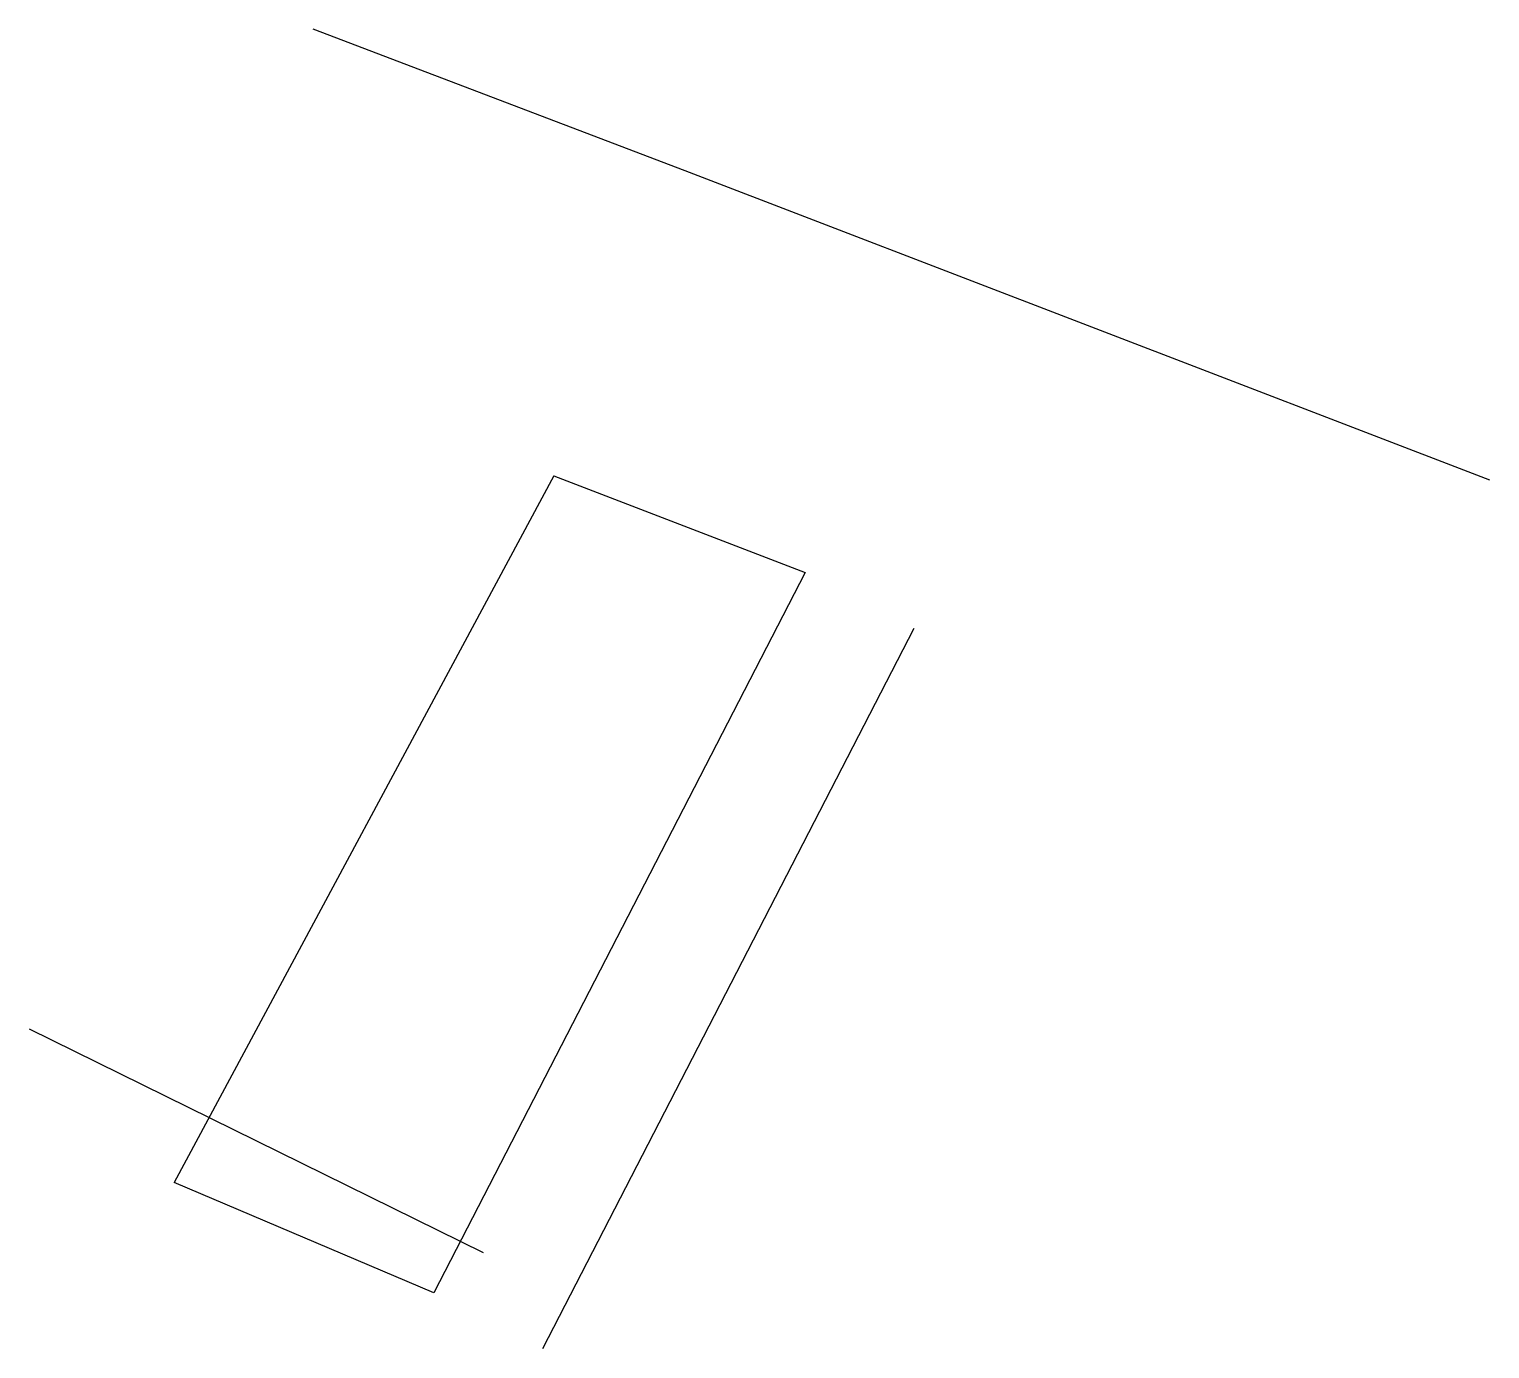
# Model space of a CAD drawing. Extents: x 537072.6 to 537168.2, y 1838537.4 to 1838623.9.
import ezdxf

# ---------------------------------------------------------------- set-up
doc = ezdxf.new("R2010")
doc.units = 0
for name, color, linetype in [('Level 23', 7, 'Continuous'), ('Level 59', 7, 'Continuous'), ('Level 7', 7, 'Continuous')]:
    doc.layers.add(name, color=color, linetype=linetype)

msp = doc.modelspace()

# ---------------------------------------------------------------- linework, layer by layer
at = {"layer": 'Level 23'}
msp.add_lwpolyline([(537168.245, 1838594.316), (537115.55, 1838614.58), (537091.188, 1838623.867)], dxfattribs=at)
at = {"layer": 'Level 59'}
msp.add_line((537072.581, 1838558.383), (537102.314, 1838543.739), dxfattribs=at)
at = {"layer": 'Level 7'}
for p, q in [((537106.95, 1838594.6), (537082.08, 1838548.31)), ((537106.95, 1838594.6), (537123.41, 1838588.27)), ((537123.41, 1838588.27), (537099.08, 1838541.09)), ((537130.52, 1838584.603), (537106.19, 1838537.423)), ((537099.08, 1838541.09), (537082.08, 1838548.31))]:
    msp.add_line(p, q, dxfattribs=at)

doc.saveas('drawing.dxf')
